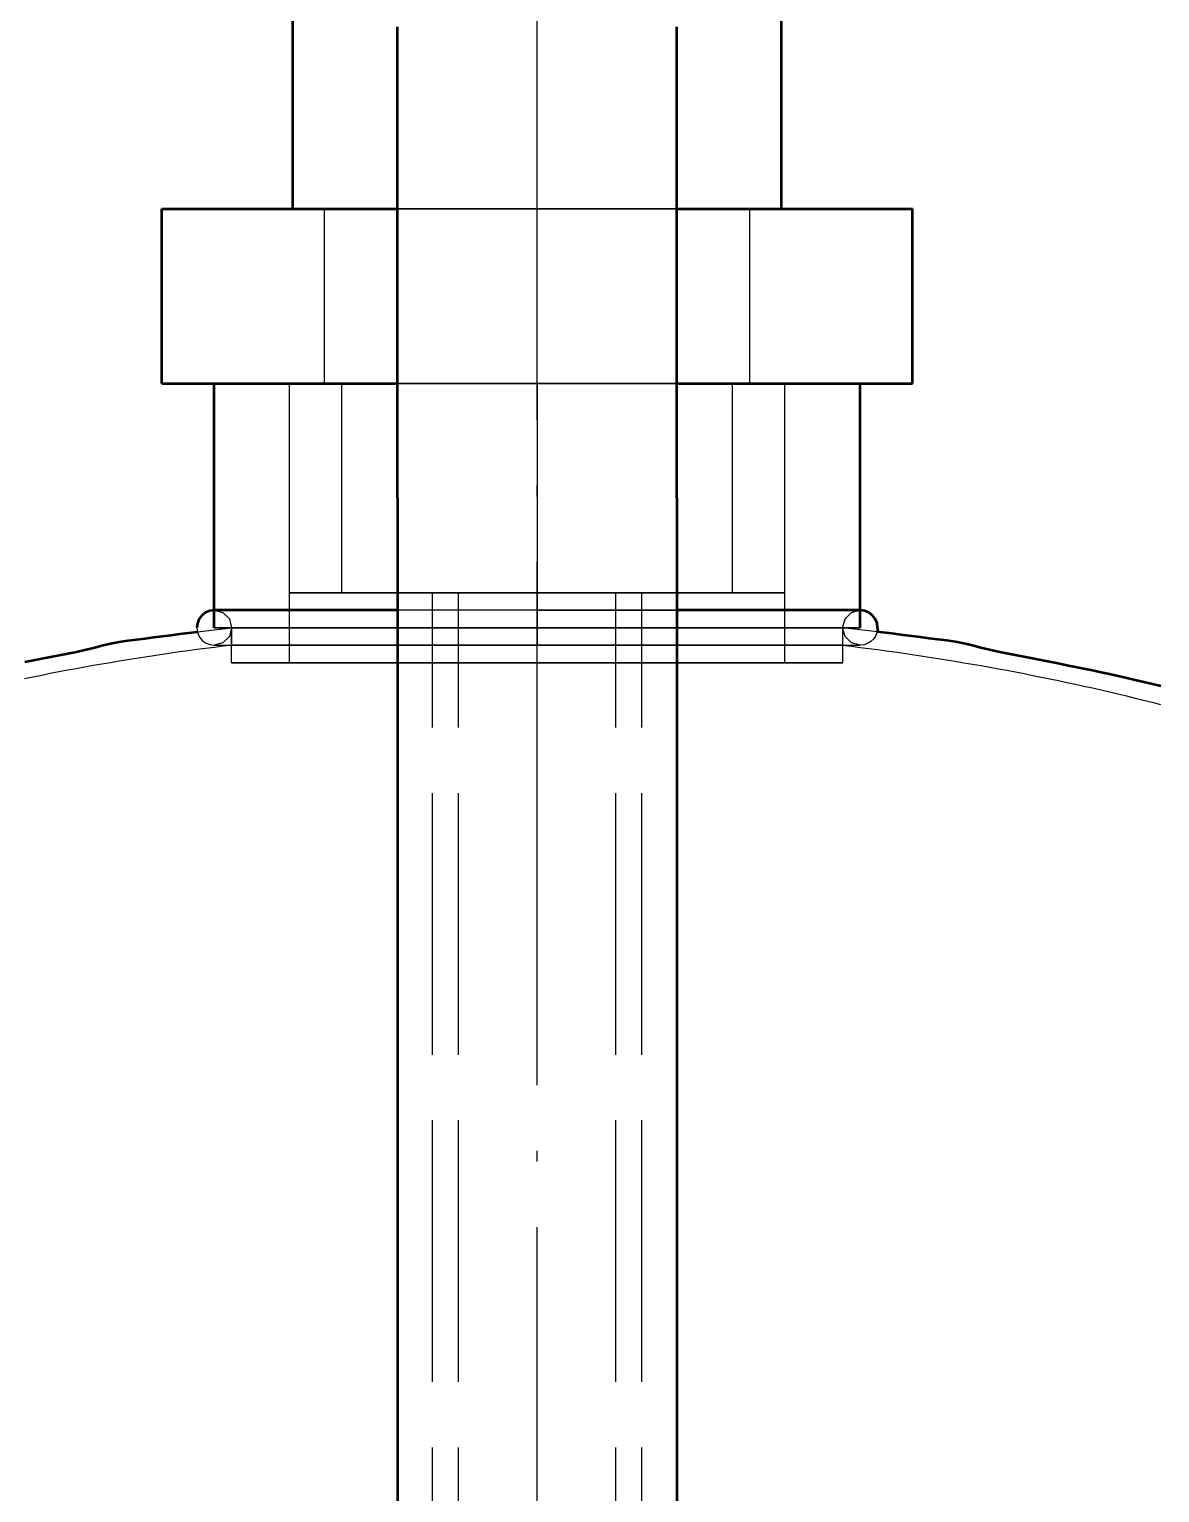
# Model space of a CAD drawing. Header units: millimetres. Extents: x 0 to 420, y 0 to 297.
# Drawn here: x 161.48 to 174.43, y 234.08 to 250.85 of the extents above; entities that cross this region are included whole.
import ezdxf

# ---------------------------------------------------------------- set-up
doc = ezdxf.new("R2010")
doc.units = ezdxf.units.MM
doc.linetypes.add('ISO02-TRAZOS', pattern=[3.75, 3, -0.75])
doc.linetypes.add('ISO04-TRAZO-PUNTO', pattern=[7.625, 6, -0.75, 0.125, -0.75])
for name, color, linetype, lineweight in [('01-VISIBLE', 7, 'CONTINUOUS', 50), ('02-OCULTA', 4, 'ISO02-TRAZOS', 25), ('03-EJE', 1, 'ISO04-TRAZO-PUNTO', 25)]:
    doc.layers.add(name, color=color, linetype=linetype, lineweight=lineweight)

msp = doc.modelspace()

# ---------------------------------------------------------------- linework, layer by layer
at = {"layer": '01-VISIBLE'}
for p, q in [((164.498, 248.795), (164.498, 261.793)), ((170.098, 248.795), (170.098, 261.793)), ((162.998, 246.795), (162.998, 248.795)), ((171.598, 246.795), (171.598, 248.795)), ((163.598, 243.995), (163.598, 246.795)), ((170.998, 243.995), (170.998, 246.795)), ((165.698, 245.484), (165.698, 179.4)), ((168.898, 245.484), (168.898, 179.4))]:
    msp.add_line(p, q, dxfattribs=at)
for points in [[(165.698, 245.484), (165.698, 245.584), (165.698, 245.684), (165.698, 245.784), (165.698, 245.884), (165.698, 245.984), (165.698, 246.084), (165.698, 246.184), (165.698, 246.284), (165.698, 246.384), (165.698, 246.484), (165.698, 246.584), (165.698, 246.684), (165.698, 246.784), (165.698, 246.884), (165.698, 246.984), (165.698, 247.084), (165.698, 247.184), (165.698, 247.284), (165.698, 247.384), (165.698, 247.484), (165.698, 247.584), (165.698, 247.684), (165.698, 247.784), (165.698, 247.884), (165.698, 247.984), (165.698, 248.084), (165.698, 248.184), (165.698, 248.284), (165.698, 248.384), (165.698, 248.484), (165.698, 248.584), (165.698, 248.684), (165.698, 248.784), (165.698, 248.884), (165.698, 248.984), (165.698, 249.084), (165.698, 249.184), (165.698, 249.284), (165.698, 249.384), (165.698, 249.484), (165.698, 249.584), (165.698, 249.684), (165.698, 249.784), (165.698, 249.884), (165.698, 249.984), (165.698, 250.084), (165.698, 250.184), (165.698, 250.284), (165.698, 250.384), (165.698, 250.484), (165.698, 250.584), (165.698, 250.684), (165.698, 250.784), (165.698, 250.884)], [(168.898, 245.484), (168.898, 245.584), (168.898, 245.684), (168.898, 245.784), (168.898, 245.884), (168.898, 245.984), (168.898, 246.084), (168.898, 246.184), (168.898, 246.284), (168.898, 246.384), (168.898, 246.484), (168.898, 246.584), (168.898, 246.684), (168.898, 246.784), (168.898, 246.884), (168.898, 246.984), (168.898, 247.084), (168.898, 247.184), (168.898, 247.284), (168.898, 247.384), (168.898, 247.484), (168.898, 247.584), (168.898, 247.684), (168.898, 247.784), (168.898, 247.884), (168.898, 247.984), (168.898, 248.084), (168.898, 248.184), (168.898, 248.284), (168.898, 248.384), (168.898, 248.484), (168.898, 248.584), (168.898, 248.684), (168.898, 248.784), (168.898, 248.884), (168.898, 248.984), (168.898, 249.084), (168.898, 249.184), (168.898, 249.284), (168.898, 249.384), (168.898, 249.484), (168.898, 249.584), (168.898, 249.684), (168.898, 249.784), (168.898, 249.884), (168.898, 249.984), (168.898, 250.084), (168.898, 250.184), (168.898, 250.284), (168.898, 250.384), (168.898, 250.484), (168.898, 250.584), (168.898, 250.684), (168.898, 250.784), (168.898, 250.884)], [(162.998, 248.795), (163.098, 248.795), (163.198, 248.795), (163.298, 248.795), (163.398, 248.795), (163.498, 248.795), (163.598, 248.795), (163.698, 248.795), (163.798, 248.795), (163.898, 248.795), (163.998, 248.795), (164.098, 248.795), (164.198, 248.795), (164.298, 248.795), (164.398, 248.795), (164.498, 248.795), (164.598, 248.795), (164.698, 248.795), (164.798, 248.795), (164.898, 248.795), (164.998, 248.795), (165.098, 248.795), (165.198, 248.795), (165.298, 248.795), (165.398, 248.795), (165.498, 248.795), (165.598, 248.795), (165.698, 248.795)], [(168.898, 248.795), (169.002, 248.795), (169.106, 248.795), (169.21, 248.795), (169.314, 248.795), (169.418, 248.795), (169.522, 248.795), (169.625, 248.795), (169.729, 248.795), (169.833, 248.795), (169.937, 248.795), (170.041, 248.795), (170.145, 248.795), (170.248, 248.795), (170.352, 248.795), (170.456, 248.795), (170.56, 248.795), (170.664, 248.795), (170.768, 248.795), (170.872, 248.795), (170.975, 248.795), (171.079, 248.795), (171.183, 248.795), (171.287, 248.795), (171.391, 248.795), (171.495, 248.795), (171.598, 248.795)], [(162.998, 246.795), (163.098, 246.795), (163.198, 246.795), (163.298, 246.795), (163.398, 246.795), (163.498, 246.795), (163.598, 246.795), (163.698, 246.795), (163.798, 246.795), (163.898, 246.795), (163.998, 246.795), (164.098, 246.795), (164.198, 246.795), (164.298, 246.795), (164.398, 246.795), (164.498, 246.795), (164.598, 246.795), (164.698, 246.795), (164.798, 246.795), (164.898, 246.795), (164.998, 246.795), (165.098, 246.795), (165.198, 246.795), (165.298, 246.795), (165.398, 246.795), (165.498, 246.795), (165.598, 246.795), (165.698, 246.795)], [(168.898, 246.795), (169.002, 246.795), (169.106, 246.795), (169.21, 246.795), (169.314, 246.795), (169.418, 246.795), (169.522, 246.795), (169.625, 246.795), (169.729, 246.795), (169.833, 246.795), (169.937, 246.795), (170.041, 246.795), (170.145, 246.795), (170.248, 246.795), (170.352, 246.795), (170.456, 246.795), (170.56, 246.795), (170.664, 246.795), (170.768, 246.795), (170.872, 246.795), (170.975, 246.795), (171.079, 246.795), (171.183, 246.795), (171.287, 246.795), (171.391, 246.795), (171.495, 246.795), (171.598, 246.795)], [(163.598, 244.195), (163.547, 244.188), (163.498, 244.168), (163.457, 244.136), (163.425, 244.095), (163.405, 244.047), (163.398, 243.995)], [(165.698, 244.195), (165.598, 244.195), (165.498, 244.195), (165.398, 244.195), (165.298, 244.195), (165.198, 244.195), (165.098, 244.195), (164.998, 244.195), (164.898, 244.195), (164.798, 244.195), (164.698, 244.195), (164.598, 244.195), (164.498, 244.195), (164.398, 244.195), (164.298, 244.195), (164.198, 244.195), (164.098, 244.195), (163.998, 244.195), (163.898, 244.195), (163.798, 244.195), (163.698, 244.195), (163.598, 244.195)], [(170.998, 244.195), (170.893, 244.195), (170.788, 244.195), (170.683, 244.195), (170.578, 244.195), (170.473, 244.195), (170.368, 244.195), (170.263, 244.195), (170.158, 244.195), (170.053, 244.195), (169.948, 244.195), (169.843, 244.195), (169.738, 244.195), (169.633, 244.195), (169.528, 244.195), (169.423, 244.195), (169.318, 244.195), (169.213, 244.195), (169.108, 244.195), (169.003, 244.195), (168.898, 244.195)], [(171.198, 243.995), (171.192, 244.047), (171.172, 244.095), (171.14, 244.136), (171.098, 244.168), (171.05, 244.188), (170.998, 244.195)], [(161.428, 243.602), (161.527, 243.622), (161.625, 243.641), (161.724, 243.661), (161.822, 243.68), (161.921, 243.7), (162.019, 243.72), (162.117, 243.741), (162.215, 243.764), (162.312, 243.791), (162.409, 243.815), (162.508, 243.832), (162.607, 243.847), (162.707, 243.86), (162.806, 243.873), (162.906, 243.886), (163.005, 243.899), (163.105, 243.911), (163.205, 243.924), (163.304, 243.936), (163.404, 243.948)], [(171.198, 243.995), (171.198, 243.987), (171.198, 243.979), (171.197, 243.971), (171.196, 243.963), (171.195, 243.956), (171.193, 243.948)], [(174.444, 243.324), (174.346, 243.348), (174.249, 243.372), (174.151, 243.395), (174.053, 243.417), (173.955, 243.439), (173.857, 243.461), (173.759, 243.482), (173.661, 243.503), (173.562, 243.523), (173.464, 243.543), (173.366, 243.563), (173.267, 243.583), (173.169, 243.602), (173.07, 243.622), (172.972, 243.641), (172.873, 243.661), (172.775, 243.68), (172.676, 243.7), (172.578, 243.72), (172.48, 243.741), (172.382, 243.764), (172.285, 243.791), (172.188, 243.815), (172.089, 243.832), (171.99, 243.847), (171.89, 243.86), (171.791, 243.873), (171.691, 243.886), (171.591, 243.899), (171.492, 243.911), (171.392, 243.924), (171.293, 243.936), (171.193, 243.948)]]:
    msp.add_lwpolyline(points, dxfattribs=at)
at = {"layer": '02-OCULTA'}
for p, q in [((164.498, 248.795), (164.498, 262.193)), ((170.098, 248.795), (170.098, 262.193)), ((164.861, 246.795), (164.861, 248.795)), ((169.298, 248.795), (165.298, 248.795)), ((169.298, 248.795), (165.298, 248.795)), ((169.736, 246.795), (169.736, 248.795)), ((164.461, 243.594), (164.461, 246.795)), ((164.461, 244.395), (164.461, 246.795)), ((165.061, 244.395), (165.061, 246.795)), ((167.298, 246.795), (167.298, 243.594)), ((169.536, 244.395), (169.536, 246.795)), ((170.136, 243.594), (170.136, 246.795)), ((170.136, 244.395), (170.136, 246.795)), ((166.098, 141.6), (166.098, 244.395)), ((166.398, 141.6), (166.398, 244.395)), ((168.198, 141.6), (168.198, 244.395)), ((168.498, 141.6), (168.498, 244.395)), ((163.796, 243.594), (163.796, 243.995)), ((163.798, 243.995), (163.798, 243.794)), ((170.798, 243.995), (170.798, 243.794)), ((170.8, 243.594), (170.8, 243.995))]:
    msp.add_line(p, q, dxfattribs=at)
for points in [[(167.298, 248.795), (167.198, 248.795), (167.098, 248.795), (166.998, 248.795), (166.898, 248.795), (166.798, 248.795), (166.698, 248.795), (166.598, 248.795), (166.498, 248.795), (166.398, 248.795), (166.298, 248.795), (166.198, 248.795), (166.098, 248.795), (165.998, 248.795), (165.898, 248.795), (165.798, 248.795), (165.698, 248.795), (165.598, 248.795), (165.498, 248.795), (165.398, 248.795), (165.298, 248.795), (165.198, 248.795), (165.098, 248.795), (164.998, 248.795), (164.898, 248.795), (164.798, 248.795), (164.698, 248.795), (164.598, 248.795), (164.498, 248.795), (164.398, 248.795), (164.298, 248.795), (164.198, 248.795), (164.098, 248.795), (163.998, 248.795), (163.898, 248.795), (163.798, 248.795), (163.698, 248.795), (163.598, 248.795), (163.498, 248.795), (163.398, 248.795), (163.298, 248.795), (163.198, 248.795), (163.098, 248.795), (162.998, 248.795)], [(165.298, 248.795), (165.198, 248.795), (165.098, 248.795), (164.998, 248.795), (164.898, 248.795), (164.798, 248.795), (164.698, 248.795), (164.598, 248.795), (164.498, 248.795)], [(165.298, 248.795), (165.198, 248.795), (165.098, 248.795), (164.998, 248.795), (164.898, 248.795), (164.798, 248.795), (164.698, 248.795), (164.598, 248.795), (164.498, 248.795)], [(167.298, 248.795), (167.197, 248.795), (167.095, 248.795), (166.994, 248.795), (166.892, 248.795), (166.791, 248.795), (166.689, 248.795), (166.587, 248.795), (166.486, 248.795), (166.384, 248.795), (166.283, 248.795), (166.181, 248.795), (166.08, 248.795), (165.978, 248.795), (165.877, 248.795), (165.775, 248.795), (165.673, 248.795), (165.572, 248.795), (165.47, 248.795), (165.369, 248.795), (165.267, 248.795), (165.166, 248.795), (165.064, 248.795), (164.962, 248.795), (164.861, 248.795)], [(164.861, 248.795), (164.962, 248.795), (165.064, 248.795), (165.166, 248.795), (165.267, 248.795), (165.369, 248.795), (165.47, 248.795), (165.572, 248.795), (165.673, 248.795), (165.775, 248.795), (165.877, 248.795), (165.978, 248.795), (166.08, 248.795), (166.181, 248.795), (166.283, 248.795), (166.384, 248.795), (166.486, 248.795), (166.587, 248.795), (166.689, 248.795), (166.791, 248.795), (166.892, 248.795), (166.994, 248.795), (167.095, 248.795), (167.197, 248.795), (167.298, 248.795), (167.4, 248.795), (167.502, 248.795), (167.603, 248.795), (167.705, 248.795), (167.806, 248.795), (167.908, 248.795), (168.009, 248.795), (168.111, 248.795), (168.213, 248.795), (168.314, 248.795), (168.416, 248.795), (168.517, 248.795), (168.619, 248.795), (168.72, 248.795), (168.822, 248.795), (168.924, 248.795), (169.025, 248.795), (169.127, 248.795), (169.228, 248.795), (169.33, 248.795), (169.431, 248.795), (169.533, 248.795), (169.634, 248.795), (169.736, 248.795)], [(165.698, 248.795), (165.802, 248.795), (165.905, 248.795), (166.008, 248.795), (166.111, 248.795), (166.215, 248.795), (166.318, 248.795), (166.421, 248.795), (166.524, 248.795), (166.627, 248.795), (166.731, 248.795), (166.834, 248.795), (166.937, 248.795), (167.04, 248.795), (167.144, 248.795), (167.247, 248.795), (167.35, 248.795), (167.453, 248.795), (167.557, 248.795), (167.66, 248.795), (167.763, 248.795), (167.866, 248.795), (167.969, 248.795), (168.073, 248.795), (168.176, 248.795), (168.279, 248.795), (168.382, 248.795), (168.486, 248.795), (168.589, 248.795), (168.692, 248.795), (168.795, 248.795), (168.898, 248.795)], [(171.598, 248.795), (171.496, 248.795), (171.394, 248.795), (171.291, 248.795), (171.189, 248.795), (171.087, 248.795), (170.984, 248.795), (170.882, 248.795), (170.779, 248.795), (170.677, 248.795), (170.575, 248.795), (170.472, 248.795), (170.37, 248.795), (170.268, 248.795), (170.165, 248.795), (170.063, 248.795), (169.96, 248.795), (169.858, 248.795), (169.756, 248.795), (169.653, 248.795), (169.551, 248.795), (169.448, 248.795), (169.346, 248.795), (169.244, 248.795), (169.141, 248.795), (169.039, 248.795), (168.937, 248.795), (168.834, 248.795), (168.732, 248.795), (168.629, 248.795), (168.527, 248.795), (168.425, 248.795), (168.322, 248.795), (168.22, 248.795), (168.118, 248.795), (168.015, 248.795), (167.913, 248.795), (167.81, 248.795), (167.708, 248.795), (167.606, 248.795), (167.503, 248.795), (167.401, 248.795), (167.298, 248.795)], [(169.736, 248.795), (169.634, 248.795), (169.533, 248.795), (169.431, 248.795), (169.33, 248.795), (169.228, 248.795), (169.127, 248.795), (169.025, 248.795), (168.924, 248.795), (168.822, 248.795), (168.72, 248.795), (168.619, 248.795), (168.517, 248.795), (168.416, 248.795), (168.314, 248.795), (168.213, 248.795), (168.111, 248.795), (168.009, 248.795), (167.908, 248.795), (167.806, 248.795), (167.705, 248.795), (167.603, 248.795), (167.502, 248.795), (167.4, 248.795), (167.298, 248.795)], [(169.298, 248.795), (169.398, 248.795), (169.498, 248.795), (169.598, 248.795), (169.698, 248.795), (169.798, 248.795), (169.898, 248.795), (169.998, 248.795), (170.098, 248.795)], [(169.298, 248.795), (169.398, 248.795), (169.498, 248.795), (169.598, 248.795), (169.698, 248.795), (169.798, 248.795), (169.898, 248.795), (169.998, 248.795), (170.098, 248.795)], [(167.298, 246.795), (167.198, 246.795), (167.098, 246.795), (166.998, 246.795), (166.898, 246.795), (166.798, 246.795), (166.698, 246.795), (166.598, 246.795), (166.498, 246.795), (166.398, 246.795), (166.298, 246.795), (166.198, 246.795), (166.098, 246.795), (165.998, 246.795), (165.898, 246.795), (165.798, 246.795), (165.698, 246.795), (165.598, 246.795), (165.498, 246.795), (165.398, 246.795), (165.298, 246.795), (165.198, 246.795), (165.098, 246.795), (164.998, 246.795), (164.898, 246.795), (164.798, 246.795), (164.698, 246.795), (164.598, 246.795), (164.498, 246.795), (164.398, 246.795), (164.298, 246.795), (164.198, 246.795), (164.098, 246.795), (163.998, 246.795), (163.898, 246.795), (163.798, 246.795), (163.698, 246.795), (163.598, 246.795), (163.498, 246.795), (163.398, 246.795), (163.298, 246.795), (163.198, 246.795), (163.098, 246.795), (162.998, 246.795)], [(167.298, 246.795), (167.198, 246.795), (167.098, 246.795), (166.998, 246.795), (166.898, 246.795), (166.798, 246.795), (166.698, 246.795), (166.598, 246.795), (166.498, 246.795), (166.398, 246.795), (166.298, 246.795), (166.198, 246.795), (166.098, 246.795), (165.998, 246.795), (165.898, 246.795), (165.798, 246.795), (165.698, 246.795), (165.598, 246.795), (165.498, 246.795), (165.398, 246.795), (165.298, 246.795), (165.198, 246.795), (165.098, 246.795), (164.998, 246.795), (164.898, 246.795), (164.798, 246.795), (164.698, 246.795), (164.598, 246.795), (164.498, 246.795), (164.398, 246.795), (164.298, 246.795), (164.198, 246.795), (164.098, 246.795), (163.998, 246.795), (163.898, 246.795), (163.798, 246.795), (163.698, 246.795), (163.598, 246.795)], [(163.598, 246.795), (163.698, 246.795), (163.798, 246.795), (163.898, 246.795), (163.998, 246.795), (164.098, 246.795), (164.198, 246.795), (164.298, 246.795), (164.398, 246.795), (164.498, 246.795), (164.598, 246.795), (164.698, 246.795), (164.798, 246.795), (164.898, 246.795), (164.998, 246.795), (165.098, 246.795), (165.198, 246.795), (165.298, 246.795), (165.398, 246.795), (165.498, 246.795), (165.598, 246.795), (165.698, 246.795), (165.798, 246.795), (165.898, 246.795), (165.998, 246.795), (166.098, 246.795), (166.198, 246.795), (166.298, 246.795), (166.398, 246.795), (166.498, 246.795), (166.598, 246.795), (166.698, 246.795), (166.798, 246.795), (166.898, 246.795), (166.998, 246.795), (167.098, 246.795), (167.198, 246.795), (167.298, 246.795), (167.398, 246.795), (167.498, 246.795), (167.598, 246.795), (167.698, 246.795), (167.798, 246.795), (167.898, 246.795), (167.998, 246.795), (168.098, 246.795), (168.198, 246.795), (168.298, 246.795), (168.398, 246.795), (168.498, 246.795), (168.598, 246.795), (168.698, 246.795), (168.798, 246.795), (168.898, 246.795), (168.998, 246.795), (169.098, 246.795), (169.198, 246.795), (169.298, 246.795), (169.398, 246.795), (169.498, 246.795), (169.598, 246.795), (169.698, 246.795), (169.798, 246.795), (169.898, 246.795), (169.998, 246.795), (170.098, 246.795), (170.198, 246.795), (170.298, 246.795), (170.398, 246.795), (170.498, 246.795), (170.598, 246.795), (170.698, 246.795), (170.798, 246.795), (170.898, 246.795), (170.998, 246.795)], [(167.298, 246.795), (167.197, 246.795), (167.096, 246.795), (166.994, 246.795), (166.893, 246.795), (166.792, 246.795), (166.69, 246.795), (166.589, 246.795), (166.488, 246.795), (166.386, 246.795), (166.285, 246.795), (166.184, 246.795), (166.082, 246.795), (165.981, 246.795), (165.88, 246.795), (165.778, 246.795), (165.677, 246.795), (165.576, 246.795), (165.474, 246.795), (165.373, 246.795), (165.272, 246.795), (165.17, 246.795), (165.069, 246.795), (164.968, 246.795), (164.866, 246.795), (164.765, 246.795), (164.664, 246.795), (164.562, 246.795), (164.461, 246.795)], [(164.461, 246.795), (164.562, 246.795), (164.664, 246.795), (164.765, 246.795), (164.866, 246.795), (164.968, 246.795), (165.069, 246.795), (165.17, 246.795), (165.272, 246.795), (165.373, 246.795), (165.474, 246.795), (165.576, 246.795), (165.677, 246.795), (165.778, 246.795), (165.88, 246.795), (165.981, 246.795), (166.082, 246.795), (166.184, 246.795), (166.285, 246.795), (166.386, 246.795), (166.488, 246.795), (166.589, 246.795), (166.69, 246.795), (166.792, 246.795), (166.893, 246.795), (166.994, 246.795), (167.096, 246.795), (167.197, 246.795), (167.298, 246.795), (167.4, 246.795), (167.501, 246.795), (167.602, 246.795), (167.704, 246.795), (167.805, 246.795), (167.907, 246.795), (168.008, 246.795), (168.109, 246.795), (168.211, 246.795), (168.312, 246.795), (168.413, 246.795), (168.515, 246.795), (168.616, 246.795), (168.717, 246.795), (168.819, 246.795), (168.92, 246.795), (169.021, 246.795), (169.123, 246.795), (169.224, 246.795), (169.325, 246.795), (169.427, 246.795), (169.528, 246.795), (169.629, 246.795), (169.731, 246.795), (169.832, 246.795), (169.933, 246.795), (170.035, 246.795), (170.136, 246.795)], [(167.298, 246.795), (167.197, 246.795), (167.096, 246.795), (166.994, 246.795), (166.893, 246.795), (166.792, 246.795), (166.69, 246.795), (166.589, 246.795), (166.488, 246.795), (166.386, 246.795), (166.285, 246.795), (166.184, 246.795), (166.082, 246.795), (165.981, 246.795), (165.88, 246.795), (165.778, 246.795), (165.677, 246.795), (165.576, 246.795), (165.474, 246.795), (165.373, 246.795), (165.272, 246.795), (165.17, 246.795), (165.069, 246.795), (164.968, 246.795), (164.866, 246.795), (164.765, 246.795), (164.664, 246.795), (164.562, 246.795), (164.461, 246.795)], [(164.461, 246.795), (164.562, 246.795), (164.664, 246.795), (164.765, 246.795), (164.866, 246.795), (164.968, 246.795), (165.069, 246.795), (165.17, 246.795), (165.272, 246.795), (165.373, 246.795), (165.474, 246.795), (165.576, 246.795), (165.677, 246.795), (165.778, 246.795), (165.88, 246.795), (165.981, 246.795), (166.082, 246.795), (166.184, 246.795), (166.285, 246.795), (166.386, 246.795), (166.488, 246.795), (166.589, 246.795), (166.69, 246.795), (166.792, 246.795), (166.893, 246.795), (166.994, 246.795), (167.096, 246.795), (167.197, 246.795), (167.298, 246.795), (167.4, 246.795), (167.501, 246.795), (167.602, 246.795), (167.704, 246.795), (167.805, 246.795), (167.907, 246.795), (168.008, 246.795), (168.109, 246.795), (168.211, 246.795), (168.312, 246.795), (168.413, 246.795), (168.515, 246.795), (168.616, 246.795), (168.717, 246.795), (168.819, 246.795), (168.92, 246.795), (169.021, 246.795), (169.123, 246.795), (169.224, 246.795), (169.325, 246.795), (169.427, 246.795), (169.528, 246.795), (169.629, 246.795), (169.731, 246.795), (169.832, 246.795), (169.933, 246.795), (170.035, 246.795), (170.136, 246.795)], [(167.298, 246.795), (167.197, 246.795), (167.095, 246.795), (166.994, 246.795), (166.892, 246.795), (166.791, 246.795), (166.689, 246.795), (166.587, 246.795), (166.486, 246.795), (166.384, 246.795), (166.283, 246.795), (166.181, 246.795), (166.08, 246.795), (165.978, 246.795), (165.877, 246.795), (165.775, 246.795), (165.673, 246.795), (165.572, 246.795), (165.47, 246.795), (165.369, 246.795), (165.267, 246.795), (165.166, 246.795), (165.064, 246.795), (164.962, 246.795), (164.861, 246.795)], [(164.861, 246.795), (164.962, 246.795), (165.064, 246.795), (165.166, 246.795), (165.267, 246.795), (165.369, 246.795), (165.47, 246.795), (165.572, 246.795), (165.673, 246.795), (165.775, 246.795), (165.877, 246.795), (165.978, 246.795), (166.08, 246.795), (166.181, 246.795), (166.283, 246.795), (166.384, 246.795), (166.486, 246.795), (166.587, 246.795), (166.689, 246.795), (166.791, 246.795), (166.892, 246.795), (166.994, 246.795), (167.095, 246.795), (167.197, 246.795), (167.298, 246.795), (167.4, 246.795), (167.502, 246.795), (167.603, 246.795), (167.705, 246.795), (167.806, 246.795), (167.908, 246.795), (168.009, 246.795), (168.111, 246.795), (168.213, 246.795), (168.314, 246.795), (168.416, 246.795), (168.517, 246.795), (168.619, 246.795), (168.72, 246.795), (168.822, 246.795), (168.924, 246.795), (169.025, 246.795), (169.127, 246.795), (169.228, 246.795), (169.33, 246.795), (169.431, 246.795), (169.533, 246.795), (169.634, 246.795), (169.736, 246.795)], [(167.298, 246.795), (167.197, 246.795), (167.095, 246.795), (166.993, 246.795), (166.892, 246.795), (166.79, 246.795), (166.688, 246.795), (166.586, 246.795), (166.485, 246.795), (166.383, 246.795), (166.281, 246.795), (166.18, 246.795), (166.078, 246.795), (165.976, 246.795), (165.875, 246.795), (165.773, 246.795), (165.671, 246.795), (165.569, 246.795), (165.468, 246.795), (165.366, 246.795), (165.264, 246.795), (165.163, 246.795), (165.061, 246.795)], [(165.061, 246.795), (165.163, 246.795), (165.264, 246.795), (165.366, 246.795), (165.468, 246.795), (165.569, 246.795), (165.671, 246.795), (165.773, 246.795), (165.875, 246.795), (165.976, 246.795), (166.078, 246.795), (166.18, 246.795), (166.281, 246.795), (166.383, 246.795), (166.485, 246.795), (166.586, 246.795), (166.688, 246.795), (166.79, 246.795), (166.892, 246.795), (166.993, 246.795), (167.095, 246.795), (167.197, 246.795), (167.298, 246.795), (167.4, 246.795), (167.502, 246.795), (167.604, 246.795), (167.705, 246.795), (167.807, 246.795), (167.909, 246.795), (168.01, 246.795), (168.112, 246.795), (168.214, 246.795), (168.316, 246.795), (168.417, 246.795), (168.519, 246.795), (168.621, 246.795), (168.722, 246.795), (168.824, 246.795), (168.926, 246.795), (169.028, 246.795), (169.129, 246.795), (169.231, 246.795), (169.333, 246.795), (169.434, 246.795), (169.536, 246.795)], [(165.698, 246.795), (165.802, 246.795), (165.905, 246.795), (166.008, 246.795), (166.111, 246.795), (166.215, 246.795), (166.318, 246.795), (166.421, 246.795), (166.524, 246.795), (166.627, 246.795), (166.731, 246.795), (166.834, 246.795), (166.937, 246.795), (167.04, 246.795), (167.144, 246.795), (167.247, 246.795), (167.35, 246.795), (167.453, 246.795), (167.557, 246.795), (167.66, 246.795), (167.763, 246.795), (167.866, 246.795), (167.969, 246.795), (168.073, 246.795), (168.176, 246.795), (168.279, 246.795), (168.382, 246.795), (168.486, 246.795), (168.589, 246.795), (168.692, 246.795), (168.795, 246.795), (168.898, 246.795)], [(170.136, 246.795), (170.035, 246.795), (169.933, 246.795), (169.832, 246.795), (169.731, 246.795), (169.629, 246.795), (169.528, 246.795), (169.427, 246.795), (169.325, 246.795), (169.224, 246.795), (169.123, 246.795), (169.021, 246.795), (168.92, 246.795), (168.819, 246.795), (168.717, 246.795), (168.616, 246.795), (168.515, 246.795), (168.413, 246.795), (168.312, 246.795), (168.211, 246.795), (168.109, 246.795), (168.008, 246.795), (167.907, 246.795), (167.805, 246.795), (167.704, 246.795), (167.602, 246.795), (167.501, 246.795), (167.4, 246.795), (167.298, 246.795)], [(170.998, 246.795), (170.898, 246.795), (170.798, 246.795), (170.698, 246.795), (170.598, 246.795), (170.498, 246.795), (170.398, 246.795), (170.298, 246.795), (170.198, 246.795), (170.098, 246.795), (169.998, 246.795), (169.898, 246.795), (169.798, 246.795), (169.698, 246.795), (169.598, 246.795), (169.498, 246.795), (169.398, 246.795), (169.298, 246.795), (169.198, 246.795), (169.098, 246.795), (168.998, 246.795), (168.898, 246.795), (168.798, 246.795), (168.698, 246.795), (168.598, 246.795), (168.498, 246.795), (168.398, 246.795), (168.298, 246.795), (168.198, 246.795), (168.098, 246.795), (167.998, 246.795), (167.898, 246.795), (167.798, 246.795), (167.698, 246.795), (167.598, 246.795), (167.498, 246.795), (167.398, 246.795), (167.298, 246.795)], [(171.598, 246.795), (171.496, 246.795), (171.394, 246.795), (171.291, 246.795), (171.189, 246.795), (171.087, 246.795), (170.984, 246.795), (170.882, 246.795), (170.779, 246.795), (170.677, 246.795), (170.575, 246.795), (170.472, 246.795), (170.37, 246.795), (170.268, 246.795), (170.165, 246.795), (170.063, 246.795), (169.96, 246.795), (169.858, 246.795), (169.756, 246.795), (169.653, 246.795), (169.551, 246.795), (169.448, 246.795), (169.346, 246.795), (169.244, 246.795), (169.141, 246.795), (169.039, 246.795), (168.937, 246.795), (168.834, 246.795), (168.732, 246.795), (168.629, 246.795), (168.527, 246.795), (168.425, 246.795), (168.322, 246.795), (168.22, 246.795), (168.118, 246.795), (168.015, 246.795), (167.913, 246.795), (167.81, 246.795), (167.708, 246.795), (167.606, 246.795), (167.503, 246.795), (167.401, 246.795), (167.298, 246.795)], [(169.736, 246.795), (169.634, 246.795), (169.533, 246.795), (169.431, 246.795), (169.33, 246.795), (169.228, 246.795), (169.127, 246.795), (169.025, 246.795), (168.924, 246.795), (168.822, 246.795), (168.72, 246.795), (168.619, 246.795), (168.517, 246.795), (168.416, 246.795), (168.314, 246.795), (168.213, 246.795), (168.111, 246.795), (168.009, 246.795), (167.908, 246.795), (167.806, 246.795), (167.705, 246.795), (167.603, 246.795), (167.502, 246.795), (167.4, 246.795), (167.298, 246.795)], [(170.136, 246.795), (170.035, 246.795), (169.933, 246.795), (169.832, 246.795), (169.731, 246.795), (169.629, 246.795), (169.528, 246.795), (169.427, 246.795), (169.325, 246.795), (169.224, 246.795), (169.123, 246.795), (169.021, 246.795), (168.92, 246.795), (168.819, 246.795), (168.717, 246.795), (168.616, 246.795), (168.515, 246.795), (168.413, 246.795), (168.312, 246.795), (168.211, 246.795), (168.109, 246.795), (168.008, 246.795), (167.907, 246.795), (167.805, 246.795), (167.704, 246.795), (167.602, 246.795), (167.501, 246.795), (167.4, 246.795), (167.298, 246.795)], [(169.536, 246.795), (169.434, 246.795), (169.333, 246.795), (169.231, 246.795), (169.129, 246.795), (169.028, 246.795), (168.926, 246.795), (168.824, 246.795), (168.722, 246.795), (168.621, 246.795), (168.519, 246.795), (168.417, 246.795), (168.316, 246.795), (168.214, 246.795), (168.112, 246.795), (168.01, 246.795), (167.909, 246.795), (167.807, 246.795), (167.705, 246.795), (167.604, 246.795), (167.502, 246.795), (167.4, 246.795), (167.298, 246.795)], [(167.298, 244.395), (167.197, 244.395), (167.096, 244.395), (166.994, 244.395), (166.893, 244.395), (166.792, 244.395), (166.69, 244.395), (166.589, 244.395), (166.488, 244.395), (166.386, 244.395), (166.285, 244.395), (166.184, 244.395), (166.082, 244.395), (165.981, 244.395), (165.88, 244.395), (165.778, 244.395), (165.677, 244.395), (165.576, 244.395), (165.474, 244.395), (165.373, 244.395), (165.272, 244.395), (165.17, 244.395), (165.069, 244.395), (164.968, 244.395), (164.866, 244.395), (164.765, 244.395), (164.664, 244.395), (164.562, 244.395), (164.461, 244.395)], [(164.461, 244.395), (164.562, 244.395), (164.664, 244.395), (164.765, 244.395), (164.866, 244.395), (164.968, 244.395), (165.069, 244.395), (165.17, 244.395), (165.272, 244.395), (165.373, 244.395), (165.474, 244.395), (165.576, 244.395), (165.677, 244.395), (165.778, 244.395), (165.88, 244.395), (165.981, 244.395), (166.082, 244.395), (166.184, 244.395), (166.285, 244.395), (166.386, 244.395), (166.488, 244.395), (166.589, 244.395), (166.69, 244.395), (166.792, 244.395), (166.893, 244.395), (166.994, 244.395), (167.096, 244.395), (167.197, 244.395), (167.298, 244.395), (167.4, 244.395), (167.501, 244.395), (167.602, 244.395), (167.704, 244.395), (167.805, 244.395), (167.907, 244.395), (168.008, 244.395), (168.109, 244.395), (168.211, 244.395), (168.312, 244.395), (168.413, 244.395), (168.515, 244.395), (168.616, 244.395), (168.717, 244.395), (168.819, 244.395), (168.92, 244.395), (169.021, 244.395), (169.123, 244.395), (169.224, 244.395), (169.325, 244.395), (169.427, 244.395), (169.528, 244.395), (169.629, 244.395), (169.731, 244.395), (169.832, 244.395), (169.933, 244.395), (170.035, 244.395), (170.136, 244.395)], [(167.298, 244.395), (167.197, 244.395), (167.095, 244.395), (166.993, 244.395), (166.892, 244.395), (166.79, 244.395), (166.688, 244.395), (166.586, 244.395), (166.485, 244.395), (166.383, 244.395), (166.281, 244.395), (166.18, 244.395), (166.078, 244.395), (165.976, 244.395), (165.875, 244.395), (165.773, 244.395), (165.671, 244.395), (165.569, 244.395), (165.468, 244.395), (165.366, 244.395), (165.264, 244.395), (165.163, 244.395), (165.061, 244.395)], [(165.061, 244.395), (165.163, 244.395), (165.264, 244.395), (165.366, 244.395), (165.468, 244.395), (165.569, 244.395), (165.671, 244.395), (165.773, 244.395), (165.875, 244.395), (165.976, 244.395), (166.078, 244.395), (166.18, 244.395), (166.281, 244.395), (166.383, 244.395), (166.485, 244.395), (166.586, 244.395), (166.688, 244.395), (166.79, 244.395), (166.892, 244.395), (166.993, 244.395), (167.095, 244.395), (167.197, 244.395), (167.298, 244.395), (167.4, 244.395), (167.502, 244.395), (167.604, 244.395), (167.705, 244.395), (167.807, 244.395), (167.909, 244.395), (168.01, 244.395), (168.112, 244.395), (168.214, 244.395), (168.316, 244.395), (168.417, 244.395), (168.519, 244.395), (168.621, 244.395), (168.722, 244.395), (168.824, 244.395), (168.926, 244.395), (169.028, 244.395), (169.129, 244.395), (169.231, 244.395), (169.333, 244.395), (169.434, 244.395), (169.536, 244.395)], [(167.298, 244.395), (167.198, 244.395), (167.098, 244.395), (166.998, 244.395), (166.898, 244.395), (166.798, 244.395), (166.698, 244.395), (166.598, 244.395), (166.498, 244.395), (166.398, 244.395), (166.298, 244.395), (166.198, 244.395), (166.098, 244.395)], [(166.098, 244.395), (166.198, 244.395), (166.298, 244.395), (166.398, 244.395), (166.498, 244.395), (166.598, 244.395), (166.698, 244.395), (166.798, 244.395), (166.898, 244.395), (166.998, 244.395), (167.098, 244.395), (167.198, 244.395), (167.298, 244.395), (167.398, 244.395), (167.498, 244.395), (167.598, 244.395), (167.698, 244.395), (167.798, 244.395), (167.898, 244.395), (167.998, 244.395), (168.098, 244.395), (168.198, 244.395), (168.298, 244.395), (168.398, 244.395), (168.498, 244.395)], [(167.298, 244.395), (167.198, 244.395), (167.098, 244.395), (166.998, 244.395), (166.898, 244.395), (166.798, 244.395), (166.698, 244.395), (166.598, 244.395), (166.498, 244.395), (166.398, 244.395)], [(166.398, 244.395), (166.498, 244.395), (166.598, 244.395), (166.698, 244.395), (166.798, 244.395), (166.898, 244.395), (166.998, 244.395), (167.098, 244.395), (167.198, 244.395), (167.298, 244.395), (167.398, 244.395), (167.498, 244.395), (167.598, 244.395), (167.698, 244.395), (167.798, 244.395), (167.898, 244.395), (167.998, 244.395), (168.098, 244.395), (168.198, 244.395)], [(170.136, 244.395), (170.035, 244.395), (169.933, 244.395), (169.832, 244.395), (169.731, 244.395), (169.629, 244.395), (169.528, 244.395), (169.427, 244.395), (169.325, 244.395), (169.224, 244.395), (169.123, 244.395), (169.021, 244.395), (168.92, 244.395), (168.819, 244.395), (168.717, 244.395), (168.616, 244.395), (168.515, 244.395), (168.413, 244.395), (168.312, 244.395), (168.211, 244.395), (168.109, 244.395), (168.008, 244.395), (167.907, 244.395), (167.805, 244.395), (167.704, 244.395), (167.602, 244.395), (167.501, 244.395), (167.4, 244.395), (167.298, 244.395)], [(169.536, 244.395), (169.434, 244.395), (169.333, 244.395), (169.231, 244.395), (169.129, 244.395), (169.028, 244.395), (168.926, 244.395), (168.824, 244.395), (168.722, 244.395), (168.621, 244.395), (168.519, 244.395), (168.417, 244.395), (168.316, 244.395), (168.214, 244.395), (168.112, 244.395), (168.01, 244.395), (167.909, 244.395), (167.807, 244.395), (167.705, 244.395), (167.604, 244.395), (167.502, 244.395), (167.4, 244.395), (167.298, 244.395)], [(168.498, 244.395), (168.389, 244.395), (168.28, 244.395), (168.171, 244.395), (168.062, 244.395), (167.953, 244.395), (167.844, 244.395), (167.735, 244.395), (167.626, 244.395), (167.517, 244.395), (167.408, 244.395), (167.298, 244.395)], [(168.198, 244.395), (168.086, 244.395), (167.973, 244.395), (167.861, 244.395), (167.748, 244.395), (167.636, 244.395), (167.523, 244.395), (167.411, 244.395), (167.298, 244.395)], [(167.298, 244.195), (167.198, 244.195), (167.098, 244.195), (166.998, 244.195), (166.898, 244.195), (166.798, 244.195), (166.698, 244.195), (166.598, 244.195), (166.498, 244.195), (166.398, 244.195), (166.298, 244.195), (166.198, 244.195), (166.098, 244.195), (165.998, 244.195), (165.898, 244.195), (165.798, 244.195), (165.698, 244.195), (165.598, 244.195), (165.498, 244.195), (165.398, 244.195), (165.298, 244.195), (165.198, 244.195), (165.098, 244.195), (164.998, 244.195), (164.898, 244.195), (164.798, 244.195), (164.698, 244.195), (164.598, 244.195), (164.498, 244.195), (164.398, 244.195), (164.298, 244.195), (164.198, 244.195), (164.098, 244.195), (163.998, 244.195), (163.898, 244.195), (163.798, 244.195), (163.698, 244.195), (163.598, 244.195)], [(163.598, 244.195), (163.698, 244.168), (163.772, 244.095), (163.798, 243.995), (163.772, 243.895), (163.698, 243.822), (163.598, 243.795)], [(168.898, 244.195), (168.798, 244.195), (168.698, 244.195), (168.598, 244.195), (168.498, 244.195), (168.398, 244.195), (168.298, 244.195), (168.198, 244.195), (168.098, 244.195), (167.998, 244.195), (167.898, 244.195), (167.798, 244.195), (167.698, 244.195), (167.598, 244.195), (167.498, 244.195), (167.398, 244.195), (167.298, 244.195), (167.198, 244.195), (167.098, 244.195), (166.998, 244.195), (166.898, 244.195), (166.798, 244.195), (166.698, 244.195), (166.598, 244.195), (166.498, 244.195), (166.398, 244.195), (166.298, 244.195), (166.198, 244.195), (166.098, 244.195), (165.998, 244.195), (165.898, 244.195), (165.798, 244.195), (165.698, 244.195)], [(167.298, 244.195), (167.398, 244.195), (167.498, 244.195), (167.598, 244.195), (167.698, 244.195), (167.798, 244.195), (167.898, 244.195), (167.998, 244.195), (168.098, 244.195), (168.198, 244.195), (168.298, 244.195), (168.398, 244.195), (168.498, 244.195), (168.598, 244.195), (168.698, 244.195), (168.798, 244.195), (168.898, 244.195), (168.998, 244.195), (169.098, 244.195), (169.198, 244.195), (169.298, 244.195), (169.398, 244.195), (169.498, 244.195), (169.598, 244.195), (169.698, 244.195), (169.798, 244.195), (169.898, 244.195), (169.998, 244.195), (170.098, 244.195), (170.198, 244.195), (170.298, 244.195), (170.398, 244.195), (170.498, 244.195), (170.598, 244.195), (170.698, 244.195), (170.798, 244.195), (170.898, 244.195), (170.998, 244.195)], [(170.998, 243.795), (170.898, 243.822), (170.825, 243.895), (170.798, 243.995), (170.825, 244.095), (170.898, 244.168), (170.998, 244.195)], [(163.398, 243.995), (163.405, 243.943), (163.425, 243.895), (163.457, 243.853), (163.498, 243.822), (163.547, 243.802), (163.598, 243.795)], [(163.404, 243.948), (163.47, 243.956), (163.536, 243.963), (163.601, 243.971), (163.667, 243.979), (163.733, 243.987), (163.798, 243.995)], [(167.298, 243.995), (167.198, 243.995), (167.098, 243.995), (166.998, 243.995), (166.898, 243.995), (166.798, 243.995), (166.698, 243.995), (166.598, 243.995), (166.498, 243.995), (166.398, 243.995), (166.298, 243.995), (166.198, 243.995), (166.098, 243.995), (165.998, 243.995), (165.898, 243.995), (165.798, 243.995), (165.698, 243.995), (165.598, 243.995), (165.498, 243.995), (165.398, 243.995), (165.298, 243.995), (165.198, 243.995), (165.098, 243.995), (164.998, 243.995), (164.898, 243.995), (164.798, 243.995), (164.698, 243.995), (164.598, 243.995), (164.498, 243.995), (164.398, 243.995), (164.298, 243.995), (164.198, 243.995), (164.098, 243.995), (163.998, 243.995), (163.898, 243.995), (163.798, 243.995), (163.698, 243.995), (163.598, 243.995)], [(163.598, 243.995), (163.698, 243.995), (163.798, 243.995), (163.898, 243.995), (163.998, 243.995), (164.098, 243.995), (164.198, 243.995), (164.298, 243.995), (164.398, 243.995), (164.498, 243.995), (164.598, 243.995), (164.698, 243.995), (164.798, 243.995), (164.898, 243.995), (164.998, 243.995), (165.098, 243.995), (165.198, 243.995), (165.298, 243.995), (165.398, 243.995), (165.498, 243.995), (165.598, 243.995), (165.698, 243.995), (165.798, 243.995), (165.898, 243.995), (165.998, 243.995), (166.098, 243.995), (166.198, 243.995), (166.298, 243.995), (166.398, 243.995), (166.498, 243.995), (166.598, 243.995), (166.698, 243.995), (166.798, 243.995), (166.898, 243.995), (166.998, 243.995), (167.098, 243.995), (167.198, 243.995), (167.298, 243.995), (167.398, 243.995), (167.498, 243.995), (167.598, 243.995), (167.698, 243.995), (167.798, 243.995), (167.898, 243.995), (167.998, 243.995), (168.098, 243.995), (168.198, 243.995), (168.298, 243.995), (168.398, 243.995), (168.498, 243.995), (168.598, 243.995), (168.698, 243.995), (168.798, 243.995), (168.898, 243.995), (168.998, 243.995), (169.098, 243.995), (169.198, 243.995), (169.298, 243.995), (169.398, 243.995), (169.498, 243.995), (169.598, 243.995), (169.698, 243.995), (169.798, 243.995), (169.898, 243.995), (169.998, 243.995), (170.098, 243.995), (170.198, 243.995), (170.298, 243.995), (170.398, 243.995), (170.498, 243.995), (170.598, 243.995), (170.698, 243.995), (170.798, 243.995), (170.898, 243.995), (170.998, 243.995)], [(167.298, 243.995), (167.198, 243.995), (167.098, 243.995), (166.998, 243.995), (166.898, 243.995), (166.798, 243.995), (166.698, 243.995), (166.598, 243.995), (166.498, 243.995), (166.398, 243.995), (166.298, 243.995), (166.198, 243.995), (166.098, 243.995), (165.998, 243.995), (165.898, 243.995), (165.798, 243.995), (165.698, 243.995), (165.597, 243.995), (165.497, 243.995), (165.397, 243.995), (165.297, 243.995), (165.197, 243.995), (165.097, 243.995), (164.997, 243.995), (164.897, 243.995), (164.797, 243.995), (164.697, 243.995), (164.597, 243.995), (164.497, 243.995), (164.397, 243.995), (164.297, 243.995), (164.197, 243.995), (164.097, 243.995), (163.997, 243.995), (163.897, 243.995), (163.796, 243.995)], [(163.796, 243.995), (163.897, 243.995), (163.997, 243.995), (164.097, 243.995), (164.197, 243.995), (164.297, 243.995), (164.397, 243.995), (164.497, 243.995), (164.597, 243.995), (164.697, 243.995), (164.797, 243.995), (164.897, 243.995), (164.997, 243.995), (165.097, 243.995), (165.197, 243.995), (165.297, 243.995), (165.397, 243.995), (165.497, 243.995), (165.597, 243.995), (165.698, 243.995), (165.798, 243.995), (165.898, 243.995), (165.998, 243.995), (166.098, 243.995), (166.198, 243.995), (166.298, 243.995), (166.398, 243.995), (166.498, 243.995), (166.598, 243.995), (166.698, 243.995), (166.798, 243.995), (166.898, 243.995), (166.998, 243.995), (167.098, 243.995), (167.198, 243.995), (167.298, 243.995), (167.399, 243.995), (167.499, 243.995), (167.599, 243.995), (167.699, 243.995), (167.799, 243.995), (167.899, 243.995), (167.999, 243.995), (168.099, 243.995), (168.199, 243.995), (168.299, 243.995), (168.399, 243.995), (168.499, 243.995), (168.599, 243.995), (168.699, 243.995), (168.799, 243.995), (168.899, 243.995), (168.999, 243.995), (169.099, 243.995), (169.2, 243.995), (169.3, 243.995), (169.4, 243.995), (169.5, 243.995), (169.6, 243.995), (169.7, 243.995), (169.8, 243.995), (169.9, 243.995), (170, 243.995), (170.1, 243.995), (170.2, 243.995), (170.3, 243.995), (170.4, 243.995), (170.5, 243.995), (170.6, 243.995), (170.7, 243.995), (170.8, 243.995)], [(167.298, 243.995), (167.196, 243.995), (167.093, 243.995), (166.99, 243.995), (166.887, 243.995), (166.784, 243.995), (166.681, 243.995), (166.578, 243.995), (166.475, 243.995), (166.372, 243.995), (166.269, 243.995), (166.166, 243.995), (166.063, 243.995), (165.96, 243.995), (165.857, 243.995), (165.754, 243.995), (165.651, 243.995), (165.548, 243.995), (165.446, 243.995), (165.343, 243.995), (165.24, 243.995), (165.137, 243.995), (165.034, 243.995), (164.931, 243.995), (164.828, 243.995), (164.725, 243.995), (164.622, 243.995), (164.519, 243.995), (164.416, 243.995), (164.313, 243.995), (164.21, 243.995), (164.107, 243.995), (164.004, 243.995), (163.901, 243.995), (163.798, 243.995)], [(163.798, 243.995), (163.9, 243.995), (164.001, 243.995), (164.103, 243.995), (164.204, 243.995), (164.306, 243.995), (164.407, 243.995), (164.509, 243.995), (164.61, 243.995), (164.711, 243.995), (164.813, 243.995), (164.914, 243.995), (165.016, 243.995), (165.117, 243.995), (165.219, 243.995), (165.32, 243.995), (165.422, 243.995), (165.523, 243.995), (165.625, 243.995), (165.726, 243.995), (165.827, 243.995), (165.929, 243.995), (166.03, 243.995), (166.132, 243.995), (166.233, 243.995), (166.335, 243.995), (166.436, 243.995), (166.538, 243.995), (166.639, 243.995), (166.74, 243.995), (166.842, 243.995), (166.943, 243.995), (167.045, 243.995), (167.146, 243.995), (167.248, 243.995), (167.349, 243.995), (167.451, 243.995), (167.552, 243.995), (167.654, 243.995), (167.755, 243.995), (167.856, 243.995), (167.958, 243.995), (168.059, 243.995), (168.161, 243.995), (168.262, 243.995), (168.364, 243.995), (168.465, 243.995), (168.567, 243.995), (168.668, 243.995), (168.769, 243.995), (168.871, 243.995), (168.972, 243.995), (169.074, 243.995), (169.175, 243.995), (169.277, 243.995), (169.378, 243.995), (169.48, 243.995), (169.581, 243.995), (169.683, 243.995), (169.784, 243.995), (169.885, 243.995), (169.987, 243.995), (170.088, 243.995), (170.19, 243.995), (170.291, 243.995), (170.393, 243.995), (170.494, 243.995), (170.596, 243.995), (170.697, 243.995), (170.798, 243.995)], [(170.798, 243.995), (170.696, 243.995), (170.593, 243.995), (170.49, 243.995), (170.387, 243.995), (170.284, 243.995), (170.181, 243.995), (170.078, 243.995), (169.975, 243.995), (169.872, 243.995), (169.769, 243.995), (169.666, 243.995), (169.563, 243.995), (169.46, 243.995), (169.357, 243.995), (169.254, 243.995), (169.151, 243.995), (169.048, 243.995), (168.946, 243.995), (168.843, 243.995), (168.74, 243.995), (168.637, 243.995), (168.534, 243.995), (168.431, 243.995), (168.328, 243.995), (168.225, 243.995), (168.122, 243.995), (168.019, 243.995), (167.916, 243.995), (167.813, 243.995), (167.71, 243.995), (167.607, 243.995), (167.504, 243.995), (167.401, 243.995), (167.298, 243.995)], [(170.8, 243.995), (170.7, 243.995), (170.6, 243.995), (170.5, 243.995), (170.4, 243.995), (170.3, 243.995), (170.2, 243.995), (170.1, 243.995), (170, 243.995), (169.9, 243.995), (169.8, 243.995), (169.7, 243.995), (169.6, 243.995), (169.5, 243.995), (169.4, 243.995), (169.3, 243.995), (169.2, 243.995), (169.099, 243.995), (168.999, 243.995), (168.899, 243.995), (168.799, 243.995), (168.699, 243.995), (168.599, 243.995), (168.499, 243.995), (168.399, 243.995), (168.299, 243.995), (168.199, 243.995), (168.099, 243.995), (167.999, 243.995), (167.899, 243.995), (167.799, 243.995), (167.699, 243.995), (167.599, 243.995), (167.499, 243.995), (167.399, 243.995), (167.298, 243.995)], [(170.998, 243.995), (170.898, 243.995), (170.798, 243.995), (170.698, 243.995), (170.598, 243.995), (170.498, 243.995), (170.398, 243.995), (170.298, 243.995), (170.198, 243.995), (170.098, 243.995), (169.998, 243.995), (169.898, 243.995), (169.798, 243.995), (169.698, 243.995), (169.598, 243.995), (169.498, 243.995), (169.398, 243.995), (169.298, 243.995), (169.198, 243.995), (169.098, 243.995), (168.998, 243.995), (168.898, 243.995), (168.798, 243.995), (168.698, 243.995), (168.598, 243.995), (168.498, 243.995), (168.398, 243.995), (168.298, 243.995), (168.198, 243.995), (168.098, 243.995), (167.998, 243.995), (167.898, 243.995), (167.798, 243.995), (167.698, 243.995), (167.598, 243.995), (167.498, 243.995), (167.398, 243.995), (167.298, 243.995)], [(171.193, 243.948), (171.127, 243.956), (171.061, 243.963), (170.996, 243.971), (170.93, 243.979), (170.864, 243.987), (170.798, 243.995)], [(171.193, 243.948), (171.178, 243.906), (171.154, 243.869), (171.122, 243.838), (171.084, 243.814), (171.043, 243.8), (170.998, 243.795)], [(163.798, 243.794), (163.699, 243.782), (163.6, 243.77), (163.5, 243.757), (163.401, 243.744), (163.301, 243.731), (163.202, 243.717), (163.103, 243.703), (163.004, 243.688), (162.905, 243.674), (162.806, 243.658), (162.707, 243.643), (162.608, 243.627), (162.509, 243.611), (162.41, 243.594), (162.311, 243.578), (162.213, 243.56), (162.114, 243.543), (162.015, 243.525), (161.917, 243.507), (161.818, 243.488), (161.72, 243.469), (161.622, 243.449), (161.524, 243.43), (161.425, 243.41)], [(163.598, 243.795), (163.698, 243.795), (163.798, 243.795), (163.898, 243.795), (163.998, 243.795), (164.098, 243.795), (164.198, 243.795), (164.298, 243.795), (164.398, 243.795), (164.498, 243.795), (164.598, 243.795), (164.698, 243.795), (164.798, 243.795), (164.898, 243.795), (164.998, 243.795), (165.098, 243.795), (165.198, 243.795), (165.298, 243.795), (165.398, 243.795), (165.498, 243.795), (165.598, 243.795), (165.698, 243.795), (165.798, 243.795), (165.898, 243.795), (165.998, 243.795), (166.098, 243.795), (166.198, 243.795), (166.298, 243.795), (166.398, 243.795), (166.498, 243.795), (166.598, 243.795), (166.698, 243.795), (166.798, 243.795), (166.898, 243.795), (166.998, 243.795), (167.098, 243.795), (167.198, 243.795), (167.298, 243.795)], [(163.598, 243.795), (163.698, 243.795), (163.798, 243.795), (163.898, 243.795), (163.998, 243.795), (164.098, 243.795), (164.198, 243.795), (164.298, 243.795), (164.398, 243.795), (164.498, 243.795), (164.598, 243.795), (164.698, 243.795), (164.798, 243.795), (164.898, 243.795), (164.998, 243.795), (165.098, 243.795), (165.198, 243.795), (165.298, 243.795), (165.398, 243.795), (165.498, 243.795), (165.598, 243.795), (165.698, 243.795), (165.798, 243.795), (165.898, 243.795), (165.998, 243.795), (166.098, 243.795), (166.198, 243.795), (166.298, 243.795), (166.398, 243.795), (166.498, 243.795), (166.598, 243.795), (166.698, 243.795), (166.798, 243.795), (166.898, 243.795), (166.998, 243.795), (167.098, 243.795), (167.198, 243.795), (167.298, 243.795), (167.398, 243.795), (167.498, 243.795), (167.598, 243.795), (167.698, 243.795), (167.798, 243.795), (167.898, 243.795), (167.998, 243.795), (168.098, 243.795), (168.198, 243.795), (168.298, 243.795), (168.398, 243.795), (168.498, 243.795), (168.598, 243.795), (168.698, 243.795), (168.798, 243.795), (168.898, 243.795), (168.998, 243.795), (169.098, 243.795), (169.198, 243.795), (169.298, 243.795), (169.398, 243.795), (169.498, 243.795), (169.598, 243.795), (169.698, 243.795), (169.798, 243.795), (169.898, 243.795), (169.998, 243.795), (170.098, 243.795), (170.198, 243.795), (170.298, 243.795), (170.398, 243.795), (170.498, 243.795), (170.598, 243.795), (170.698, 243.795), (170.798, 243.795), (170.898, 243.795), (170.998, 243.795)], [(167.298, 243.794), (167.198, 243.794), (167.098, 243.794), (166.998, 243.794), (166.898, 243.794), (166.798, 243.794), (166.698, 243.794), (166.598, 243.794), (166.498, 243.794), (166.398, 243.794), (166.298, 243.794), (166.198, 243.794), (166.098, 243.794), (165.998, 243.794), (165.898, 243.794), (165.798, 243.794), (165.698, 243.794), (165.598, 243.794), (165.498, 243.794), (165.398, 243.794), (165.298, 243.794), (165.198, 243.794), (165.098, 243.794), (164.998, 243.794), (164.898, 243.794), (164.798, 243.794), (164.698, 243.794), (164.598, 243.794), (164.498, 243.794), (164.398, 243.794), (164.298, 243.794), (164.198, 243.794), (164.098, 243.794), (163.998, 243.794), (163.898, 243.794), (163.798, 243.794)], [(163.798, 243.794), (163.898, 243.794), (163.998, 243.794), (164.098, 243.794), (164.198, 243.794), (164.298, 243.794), (164.398, 243.794), (164.498, 243.794), (164.598, 243.794), (164.698, 243.794), (164.798, 243.794), (164.898, 243.794), (164.998, 243.794), (165.098, 243.794), (165.198, 243.794), (165.298, 243.794), (165.398, 243.794), (165.498, 243.794), (165.598, 243.794), (165.698, 243.794), (165.798, 243.794), (165.898, 243.794), (165.998, 243.794), (166.098, 243.794), (166.198, 243.794), (166.298, 243.794), (166.398, 243.794), (166.498, 243.794), (166.598, 243.794), (166.698, 243.794), (166.798, 243.794), (166.898, 243.794), (166.998, 243.794), (167.098, 243.794), (167.198, 243.794), (167.298, 243.794), (167.398, 243.794), (167.498, 243.794), (167.598, 243.794), (167.698, 243.794), (167.798, 243.794), (167.898, 243.794), (167.998, 243.794), (168.098, 243.794), (168.198, 243.794), (168.298, 243.794), (168.398, 243.794), (168.498, 243.794), (168.598, 243.794), (168.698, 243.794), (168.798, 243.794), (168.898, 243.794), (168.998, 243.794), (169.098, 243.794), (169.198, 243.794), (169.298, 243.794), (169.398, 243.794), (169.498, 243.794), (169.598, 243.794), (169.698, 243.794), (169.798, 243.794), (169.898, 243.794), (169.998, 243.794), (170.098, 243.794), (170.198, 243.794), (170.298, 243.794), (170.398, 243.794), (170.498, 243.794), (170.598, 243.794), (170.698, 243.794), (170.798, 243.794)], [(167.298, 243.795), (167.398, 243.795), (167.498, 243.795), (167.598, 243.795), (167.698, 243.795), (167.798, 243.795), (167.898, 243.795), (167.998, 243.795), (168.098, 243.795), (168.198, 243.795), (168.298, 243.795), (168.398, 243.795), (168.498, 243.795), (168.598, 243.795), (168.698, 243.795), (168.798, 243.795), (168.898, 243.795), (168.998, 243.795), (169.098, 243.795), (169.198, 243.795), (169.298, 243.795), (169.398, 243.795), (169.498, 243.795), (169.598, 243.795), (169.698, 243.795), (169.798, 243.795), (169.898, 243.795), (169.998, 243.795), (170.098, 243.795), (170.198, 243.795), (170.298, 243.795), (170.398, 243.795), (170.498, 243.795), (170.598, 243.795), (170.698, 243.795), (170.798, 243.795), (170.898, 243.795), (170.998, 243.795)], [(170.798, 243.794), (170.696, 243.794), (170.593, 243.794), (170.49, 243.794), (170.387, 243.794), (170.284, 243.794), (170.181, 243.794), (170.078, 243.794), (169.975, 243.794), (169.872, 243.794), (169.769, 243.794), (169.666, 243.794), (169.563, 243.794), (169.46, 243.794), (169.357, 243.794), (169.254, 243.794), (169.151, 243.794), (169.048, 243.794), (168.946, 243.794), (168.843, 243.794), (168.74, 243.794), (168.637, 243.794), (168.534, 243.794), (168.431, 243.794), (168.328, 243.794), (168.225, 243.794), (168.122, 243.794), (168.019, 243.794), (167.916, 243.794), (167.813, 243.794), (167.71, 243.794), (167.607, 243.794), (167.504, 243.794), (167.401, 243.794), (167.298, 243.794)], [(170.798, 243.794), (170.898, 243.782), (170.997, 243.77), (171.097, 243.757), (171.196, 243.744), (171.295, 243.731), (171.395, 243.717), (171.494, 243.703), (171.593, 243.688), (171.692, 243.674), (171.791, 243.658), (171.89, 243.643), (171.989, 243.627), (172.088, 243.611), (172.187, 243.594), (172.286, 243.578), (172.384, 243.56), (172.483, 243.543), (172.582, 243.525), (172.68, 243.507), (172.778, 243.488), (172.877, 243.469), (172.975, 243.449), (173.073, 243.43), (173.172, 243.41), (173.27, 243.389), (173.368, 243.368), (173.466, 243.347), (173.563, 243.326), (173.661, 243.304), (173.759, 243.282), (173.857, 243.259), (173.954, 243.236), (174.051, 243.213), (174.149, 243.189), (174.246, 243.165), (174.343, 243.14), (174.44, 243.115)], [(167.298, 243.594), (167.198, 243.594), (167.098, 243.594), (166.998, 243.594), (166.898, 243.594), (166.798, 243.594), (166.698, 243.594), (166.598, 243.594), (166.498, 243.594), (166.398, 243.594), (166.298, 243.594), (166.198, 243.594), (166.098, 243.594), (165.998, 243.594), (165.898, 243.594), (165.798, 243.594), (165.698, 243.594), (165.597, 243.594), (165.497, 243.594), (165.397, 243.594), (165.297, 243.594), (165.197, 243.594), (165.097, 243.594), (164.997, 243.594), (164.897, 243.594), (164.797, 243.594), (164.697, 243.594), (164.597, 243.594), (164.497, 243.594), (164.397, 243.594), (164.297, 243.594), (164.197, 243.594), (164.097, 243.594), (163.997, 243.594), (163.897, 243.594), (163.796, 243.594)], [(163.796, 243.594), (163.897, 243.594), (163.997, 243.594), (164.097, 243.594), (164.197, 243.594), (164.297, 243.594), (164.397, 243.594), (164.497, 243.594), (164.597, 243.594), (164.697, 243.594), (164.797, 243.594), (164.897, 243.594), (164.997, 243.594), (165.097, 243.594), (165.197, 243.594), (165.297, 243.594), (165.397, 243.594), (165.497, 243.594), (165.597, 243.594), (165.698, 243.594), (165.798, 243.594), (165.898, 243.594), (165.998, 243.594), (166.098, 243.594), (166.198, 243.594), (166.298, 243.594), (166.398, 243.594), (166.498, 243.594), (166.598, 243.594), (166.698, 243.594), (166.798, 243.594), (166.898, 243.594), (166.998, 243.594), (167.098, 243.594), (167.198, 243.594), (167.298, 243.594), (167.399, 243.594), (167.499, 243.594), (167.599, 243.594), (167.699, 243.594), (167.799, 243.594), (167.899, 243.594), (167.999, 243.594), (168.099, 243.594), (168.199, 243.594), (168.299, 243.594), (168.399, 243.594), (168.499, 243.594), (168.599, 243.594), (168.699, 243.594), (168.799, 243.594), (168.899, 243.594), (168.999, 243.594), (169.099, 243.594), (169.2, 243.594), (169.3, 243.594), (169.4, 243.594), (169.5, 243.594), (169.6, 243.594), (169.7, 243.594), (169.8, 243.594), (169.9, 243.594), (170, 243.594), (170.1, 243.594), (170.2, 243.594), (170.3, 243.594), (170.4, 243.594), (170.5, 243.594), (170.6, 243.594), (170.7, 243.594), (170.8, 243.594)], [(167.298, 243.594), (167.197, 243.594), (167.096, 243.594), (166.994, 243.594), (166.893, 243.594), (166.792, 243.594), (166.69, 243.594), (166.589, 243.594), (166.488, 243.594), (166.386, 243.594), (166.285, 243.594), (166.184, 243.594), (166.082, 243.594), (165.981, 243.594), (165.88, 243.594), (165.778, 243.594), (165.677, 243.594), (165.576, 243.594), (165.474, 243.594), (165.373, 243.594), (165.272, 243.594), (165.17, 243.594), (165.069, 243.594), (164.968, 243.594), (164.866, 243.594), (164.765, 243.594), (164.664, 243.594), (164.562, 243.594), (164.461, 243.594)], [(164.461, 243.594), (164.562, 243.594), (164.664, 243.594), (164.765, 243.594), (164.866, 243.594), (164.968, 243.594), (165.069, 243.594), (165.17, 243.594), (165.272, 243.594), (165.373, 243.594), (165.474, 243.594), (165.576, 243.594), (165.677, 243.594), (165.778, 243.594), (165.88, 243.594), (165.981, 243.594), (166.082, 243.594), (166.184, 243.594), (166.285, 243.594), (166.386, 243.594), (166.488, 243.594), (166.589, 243.594), (166.69, 243.594), (166.792, 243.594), (166.893, 243.594), (166.994, 243.594), (167.096, 243.594), (167.197, 243.594), (167.298, 243.594), (167.4, 243.594), (167.501, 243.594), (167.602, 243.594), (167.704, 243.594), (167.805, 243.594), (167.907, 243.594), (168.008, 243.594), (168.109, 243.594), (168.211, 243.594), (168.312, 243.594), (168.413, 243.594), (168.515, 243.594), (168.616, 243.594), (168.717, 243.594), (168.819, 243.594), (168.92, 243.594), (169.021, 243.594), (169.123, 243.594), (169.224, 243.594), (169.325, 243.594), (169.427, 243.594), (169.528, 243.594), (169.629, 243.594), (169.731, 243.594), (169.832, 243.594), (169.933, 243.594), (170.035, 243.594), (170.136, 243.594)], [(170.8, 243.594), (170.7, 243.594), (170.6, 243.594), (170.5, 243.594), (170.4, 243.594), (170.3, 243.594), (170.2, 243.594), (170.1, 243.594), (170, 243.594), (169.9, 243.594), (169.8, 243.594), (169.7, 243.594), (169.6, 243.594), (169.5, 243.594), (169.4, 243.594), (169.3, 243.594), (169.2, 243.594), (169.099, 243.594), (168.999, 243.594), (168.899, 243.594), (168.799, 243.594), (168.699, 243.594), (168.599, 243.594), (168.499, 243.594), (168.399, 243.594), (168.299, 243.594), (168.199, 243.594), (168.099, 243.594), (167.999, 243.594), (167.899, 243.594), (167.799, 243.594), (167.699, 243.594), (167.599, 243.594), (167.499, 243.594), (167.399, 243.594), (167.298, 243.594)], [(170.136, 243.594), (170.035, 243.594), (169.933, 243.594), (169.832, 243.594), (169.731, 243.594), (169.629, 243.594), (169.528, 243.594), (169.427, 243.594), (169.325, 243.594), (169.224, 243.594), (169.123, 243.594), (169.021, 243.594), (168.92, 243.594), (168.819, 243.594), (168.717, 243.594), (168.616, 243.594), (168.515, 243.594), (168.413, 243.594), (168.312, 243.594), (168.211, 243.594), (168.109, 243.594), (168.008, 243.594), (167.907, 243.594), (167.805, 243.594), (167.704, 243.594), (167.602, 243.594), (167.501, 243.594), (167.4, 243.594), (167.298, 243.594)]]:
    msp.add_lwpolyline(points, dxfattribs=at)
at = {"layer": '03-EJE'}
msp.add_line((167.298, 132), (167.298, 251.795), dxfattribs=at)

doc.saveas('drawing.dxf')
